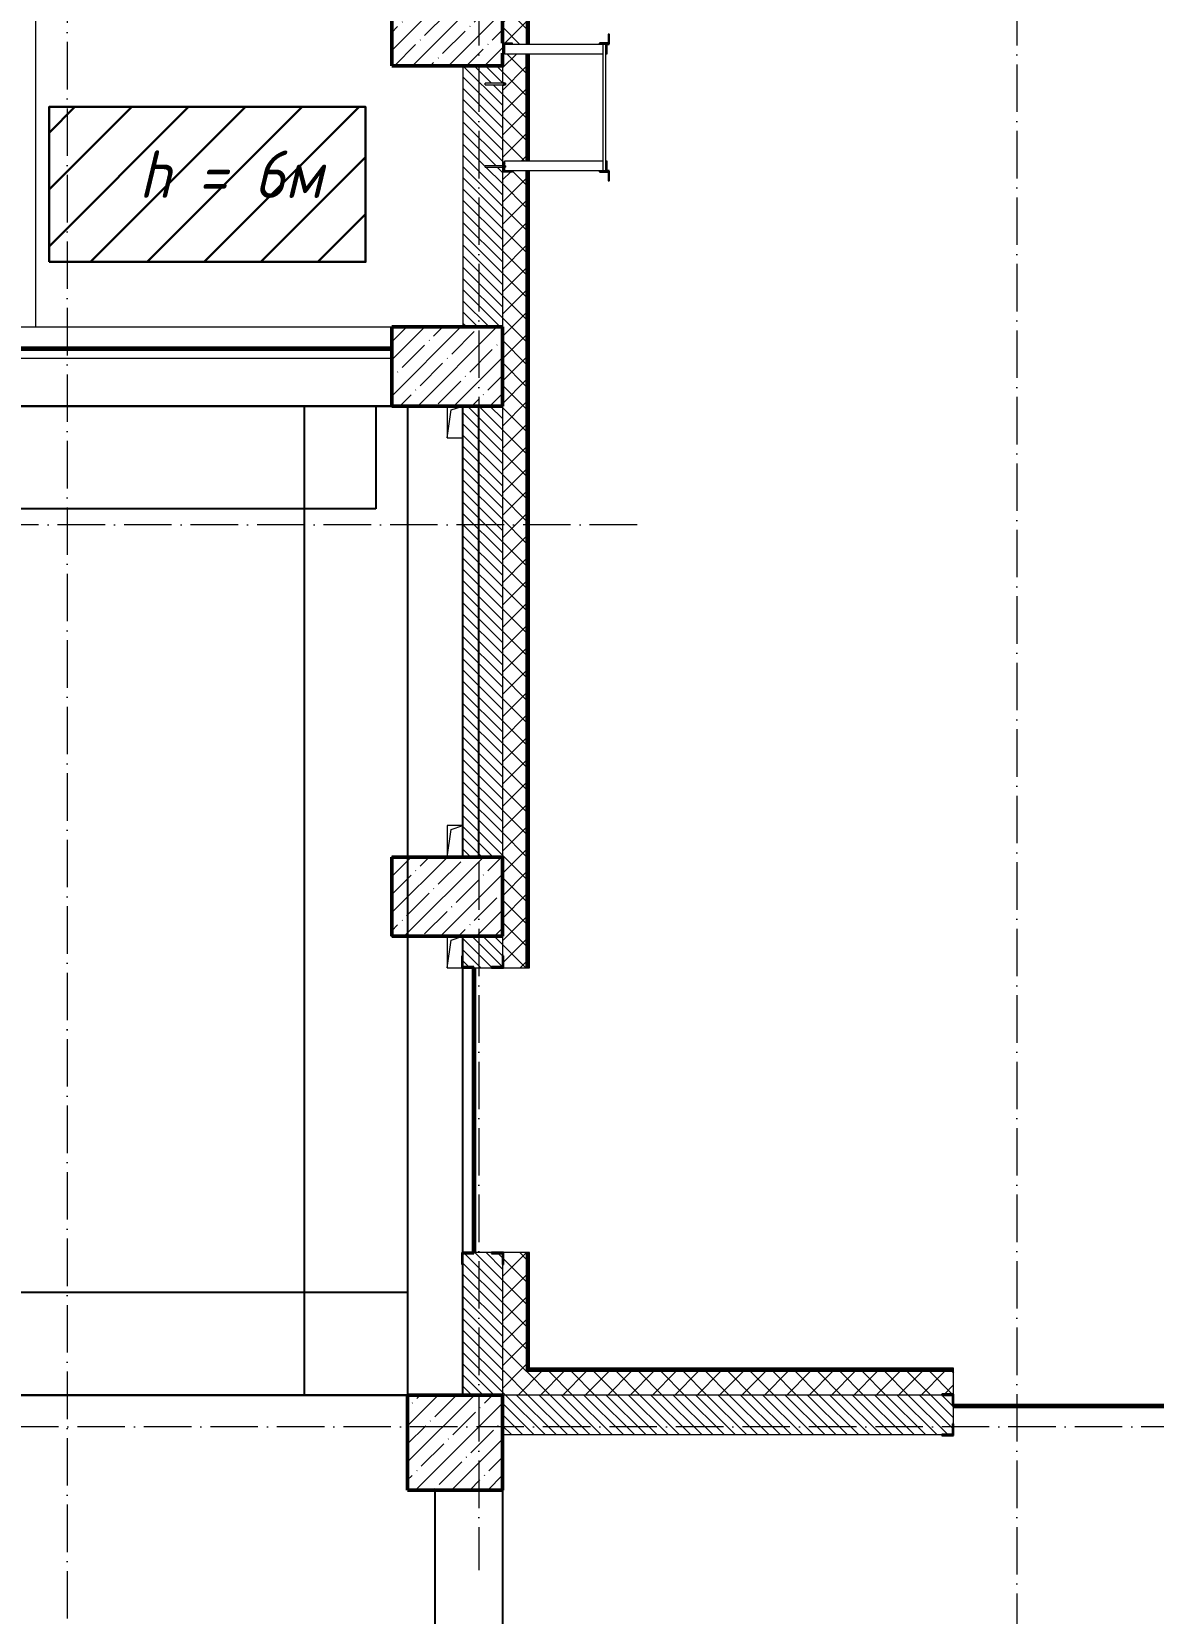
# Model space of a CAD drawing. Header units: millimetres. Extents: x -356862 to 418287, y 0 to 839748.
# Drawn here: x 5133 to 12221, y 525417 to 535413 of the extents above; entities that cross this region are included whole.
import ezdxf

# ---------------------------------------------------------------- set-up
doc = ezdxf.new("R2010")
doc.units = ezdxf.units.MM
doc.linetypes.add('50_200_ШТРИХ_1Т_ш5_п1_п1_', pattern=[700, 500, -100, 0, -100])
for name, color, linetype, lineweight in [('0) строит. леса', 20, 'Continuous', 30), ('11)Плитка подокон', 170, 'Continuous', 60), ('A-FLOR-____-OTLN', 7, 'Continuous', 9), ('A-GENM-____-MCUT', 7, 'Continuous', 25), ('A-GENM-____-OTLN', 7, 'Continuous', 9), ('A-GENM-____-OTLN-1', 7, 'Continuous', 25), ('A-WALL-____-MCUT', 7, 'Continuous', 13), ('A-WALL-____-MCUT-1', 7, 'Continuous', 9), ('A-WALL-____-PATT-1', 7, 'Continuous', 9), ('A-WALL-FNSH-MCUT-1', 7, 'Continuous', 9), ('I-WALL-____-OTLN', 7, 'Continuous', 9), ('S-COLS-____-MCUT', 7, 'Continuous', 50), ('S-COLS-____-OTLN', 7, 'Continuous', 9), ('S-GRID-____-OTLN-1', 7, '50_200_ШТРИХ_1Т_ш5_п1_п1_', 9)]:
    doc.layers.add(name, color=color, linetype=linetype, lineweight=lineweight)
doc.styles.add('ISOCPEUR_I', font='isocpeui.ttf', dxfattribs={"width": 0.9, "height": 2.5})
pattern_1 = [(45, (-15591.66, 459015.94), (-70.71068, 70.71068), []), (135, (-15591.66, 459015.94), (-70.71068, -70.71068), [])]
pattern_2 = [(135, (-15591.663, 459015.94), (-35.35534, -35.35534), [])]

# ---------------------------------------------------------------- blocks, each defined once
blk = doc.blocks.new('BSC_Колонна _Прямоугольная - 500х700-25279857-АР1_План отверстий 2 этажа в осях 1-64_Ю-ЯЯ')
at = {"layer": 'S-COLS-____-OTLN'}
h = blk.add_hatch(dxfattribs=at)
h.set_pattern_fill('FP_17', color=256, style=0, pattern_type=2)
h.set_pattern_definition([(315, (-76431.04, 23350), (114.04925, 114.04925), []), (315, (-76431.04, 23235.95), (114.04925, 114.04925), [201.613, -40.323, 3.353, -36.97])])
h.paths.add_polyline_path([(-250, -54.2), (-250, -350), (250, -350), (250, 350), (-250, 350)], flags=0)
at = {"layer": 'S-COLS-____-MCUT'}
for p, q in [((250, 350), (-250, 350)), ((-250, 350), (-250, -350)), ((250, -350), (250, 350)), ((-250, -350), (-170, -350)), ((-107, -350), (250, -350))]:
    blk.add_line(p, q, dxfattribs=at)
blk = doc.blocks.new('BSC_Колонна _Прямоугольная - 500х700-25976089-АР1_План отверстий 2 этажа в осях 1-64_Ю-ЯЯ')
at = {"layer": 'S-COLS-____-OTLN'}
h = blk.add_hatch(dxfattribs=at)
h.set_pattern_fill('FP_78', color=256, style=0, pattern_type=2)
h.set_pattern_definition([(315, (-74281.04, 23350), (114.04925, 114.04925), []), (315, (-74281.04, 23235.95), (114.04925, 114.04925), [201.613, -40.323, 3.353, -36.97])])
h.paths.add_polyline_path([(-250, -350), (250, -350), (250, 350), (-250, 350)], flags=0)
at = {"layer": 'S-COLS-____-MCUT'}
for p, q in [((250, 350), (-250, 350)), ((-250, 350), (-250, -350)), ((250, -350), (250, 350)), ((-250, -350), (250, -350))]:
    blk.add_line(p, q, dxfattribs=at)
blk = doc.blocks.new('BSC_Колонна _Прямоугольная - 500х700-V67-АР1_План отверстий 2 этажа в осях 1-64_Ю-ЯЯ')
at = {"layer": 'S-COLS-____-OTLN'}
h = blk.add_hatch(dxfattribs=at)
h.set_pattern_fill('FP_79', color=256, style=0, pattern_type=2)
h.set_pattern_definition([(315, (-70931.04, 23350), (114.04925, 114.04925), []), (315, (-70931.04, 23235.95), (114.04925, 114.04925), [201.613, -40.323, 3.353, -36.97])])
h.paths.add_polyline_path([(-250, -350), (250, -350), (250, 350), (-250, 350)], flags=0)
at = {"layer": 'S-COLS-____-MCUT'}
for p, q in [((250, 350), (-250, 350)), ((-250, 350), (-250, -350)), ((250, -350), (250, 350)), ((-250, -350), (250, -350))]:
    blk.add_line(p, q, dxfattribs=at)
blk = doc.blocks.new('BSC_Колонна _Прямоугольная - 600х600-V90-АР1_План отверстий 2 этажа в осях 1-64_Ю-ЯЯ')
at = {"layer": 'S-COLS-____-OTLN'}
h = blk.add_hatch(dxfattribs=at)
h.set_pattern_fill('FP_103', color=256, style=0, pattern_type=2)
h.set_pattern_definition([(45, (-23400, -67481.04), (-114.04925, 114.04925), []), (45, (-23285.95, -67481.04), (-114.04925, 114.04925), [201.613, -40.323, 3.353, -36.97])])
h.paths.add_polyline_path([(-300, -300), (300, -300), (300, 300), (-300, 300)], flags=0)
at = {"layer": 'S-COLS-____-MCUT'}
for p, q in [((300, 300), (-300, 300)), ((-300, 300), (-300, -300)), ((300, -300), (300, 300)), ((-300, -300), (300, -300))]:
    blk.add_line(p, q, dxfattribs=at)
blk = doc.blocks.new('Фахверк_СКБ_Уголок - 250_1500-27504248-АР1_План отверстий 2 этажа в осях 1-64_Ю-ЯЯ')
at = {"layer": 'A-GENM-____-MCUT'}
for p, q in [((200, 181), (125, 181)), ((125, 181), (125, 106)), ((125, 106), (131, 106)), ((131, 106), (131, 175)), ((131, 175), (200, 175)), ((200, 175), (200, 181)), ((131, -6), (125, -6)), ((125, -6), (125, -81)), ((125, -81), (200, -81)), ((131, -75), (131, -6)), ((200, -75), (131, -75)), ((200, -81), (200, -75))]:
    blk.add_line(p, q, dxfattribs=at)
blk = doc.blocks.new('Фахверк_СКБ_Уголок - 250_1500-27508688-АР1_План отверстий 2 этажа в осях 1-64_Ю-ЯЯ')
at = {"layer": 'A-GENM-____-MCUT'}
for p, q in [((200, 181), (125, 181)), ((125, 181), (125, 106)), ((125, 106), (131, 106)), ((131, 106), (131, 175)), ((131, 175), (200, 175)), ((200, 175), (200, 181)), ((131, -6), (125, -6)), ((125, -6), (125, -81)), ((125, -81), (200, -81)), ((131, -75), (131, -6)), ((200, -75), (131, -75)), ((200, -81), (200, -75))]:
    blk.add_line(p, q, dxfattribs=at)
blk = doc.blocks.new('AR_Отверстие прямоугольное _в плите_ - AR_Отверстие прямоугольное _в плите_-V174-АР1_План отверстий 2 этажа в осях 1-64_Ю-ЯЯ')
at = {"layer": 'A-GENM-____-OTLN'}
for p, q in [((-50, 100), (-50, -100)), ((-25, 75), (50, 100)), ((-50, -100), (-25, 75)), ((-50, -100), (44, -100))]:
    blk.add_line(p, q, dxfattribs=at)
blk = doc.blocks.new('AR_Отверстие прямоугольное _в плите_ - AR_Отверстие прямоугольное _в плите_-V169-АР1_План отверстий 2 этажа в осях 1-64_Ю-ЯЯ')
at = {"layer": 'A-GENM-____-OTLN'}
for p, q in [((50, 100), (-50, 100)), ((-50, 100), (-50, -100)), ((-25, 75), (50, 100)), ((-50, -100), (-25, 75))]:
    blk.add_line(p, q, dxfattribs=at)
blk = doc.blocks.new('AR_Отверстие прямоугольное _в плите_ - AR_Отверстие прямоугольное _в плите_-V168-АР1_План отверстий 2 этажа в осях 1-64_Ю-ЯЯ')
at = {"layer": 'A-GENM-____-OTLN'}
for p, q in [((-50, 100), (-50, -100)), ((-25, 75), (50, 100)), ((-50, -100), (-25, 75)), ((-50, -100), (50, -100))]:
    blk.add_line(p, q, dxfattribs=at)
blk = doc.blocks.new('ЛМ_Уголок_ГОСТ 8509-93 - L 63х63x6-29176215-АР1_План отверстий 2 этажа в осях 1-64_Ю-ЯЯ')
at = {"layer": 'A-GENM-____-MCUT'}
for p, q in [((24375, 76381), (24369, 76381)), ((24369, 76381), (24369, 76324)), ((24375, 76318), (24375, 76381)), ((24369, 76324), (24312, 76324)), ((24312, 76324), (24312, 76318)), ((24360, 76318), (24375, 76318))]:
    blk.add_line(p, q, dxfattribs=at)
blk = doc.blocks.new('ЛМ_Уголок_ГОСТ 8509-93 - L 63х63x6-29176216-АР1_План отверстий 2 этажа в осях 1-64_Ю-ЯЯ')
at = {"layer": 'A-GENM-____-MCUT'}
for p, q in [((24312, 75518), (24312, 75512)), ((24312, 75512), (24369, 75512)), ((24375, 75518), (24360, 75518)), ((24369, 75512), (24369, 75455)), ((24375, 75455), (24375, 75518)), ((24369, 75455), (24375, 75455))]:
    blk.add_line(p, q, dxfattribs=at)
blk = doc.blocks.new('Анкер клиновой - Анкер клиновой МКТ V-A 10-10-15_115-14811140-АР1_План отверстий 2 этажа в осях 1-64_Ю-ЯЯ')
at = {"layer": 'A-GENM-____-OTLN'}
for p, q in [((23706, 76071), (23591, 76071)), ((23591, 76061), (23591, 76071)), ((23710, 76074), (23706, 76074)), ((23706, 76058), (23706, 76074)), ((23706, 76074), (23706, 76071.7)), ((23710, 76071.7), (23710, 76074)), ((23710, 76074), (23710, 76058)), ((23720, 76071), (23710, 76071)), ((23720, 76071), (23720, 76061)), ((23591, 76061), (23706, 76061)), ((23706, 76060.4), (23706, 76058)), ((23706, 76058), (23710, 76058)), ((23710, 76061), (23720, 76061)), ((23710, 76058), (23710, 76060.4))]:
    blk.add_line(p, q, dxfattribs=at)
blk = doc.blocks.new('Анкер клиновой - Анкер клиновой МКТ V-A 10-10-15_115-V201-АР1_План отверстий 2 этажа в осях 1-64_Ю-ЯЯ')
at = {"layer": 'A-GENM-____-OTLN'}
for p, q in [((23700, 75550), (23591, 75550)), ((23591, 75540), (23591, 75550)), ((23591, 75540), (23700, 75540)), ((23710, 75553), (23706, 75553)), ((23706, 75537), (23710, 75537)), ((23710, 75550.7), (23710, 75553)), ((23710, 75553), (23710, 75537)), ((23720, 75550), (23710, 75550)), ((23710, 75540), (23720, 75540)), ((23710, 75537), (23710, 75539.4)), ((23720, 75550), (23720, 75540))]:
    blk.add_line(p, q, dxfattribs=at)
blk = doc.blocks.new('ЛМ_Арматурный стержень_ГОСТ 5781-82 - Ø 18 А240-29172526-АР1_План отверстий 2 этажа в осях 1-64_Ю-ЯЯ')
at = {"layer": 'A-GENM-____-OTLN'}
for p, q in [((24334, 76318), (24334, 75518)), ((24334, 76318), (24343, 76318)), ((24343, 76318), (24352, 76318)), ((24352, 75518), (24352, 76318)), ((24343, 75518), (24334, 75518)), ((24352, 75518), (24343, 75518))]:
    blk.add_line(p, q, dxfattribs=at)
blk = doc.blocks.new('ЛМ_Уголок_ГОСТ 8509-93 - L 63х63x6-29171483-АР1_План отверстий 2 этажа в осях 1-64_Ю-ЯЯ')
at = {"layer": 'A-GENM-____-OTLN'}
for p, q in [((23700, 76324), (23700, 76261)), ((23763, 76324), (23700, 76324)), ((23706, 76261), (23706, 76318)), ((23706, 76318), (23763, 76318)), ((23763, 76318), (23763, 76324)), ((23700, 76261), (23706, 76261))]:
    blk.add_line(p, q, dxfattribs=at)
blk = doc.blocks.new('ЛМ_Уголок_ГОСТ 8509-93 - L 63х63x6-29171484-АР1_План отверстий 2 этажа в осях 1-64_Ю-ЯЯ')
at = {"layer": 'A-GENM-____-OTLN'}
for p, q in [((23706, 75575), (23700, 75575)), ((23700, 75575), (23700, 75512)), ((23706, 75518), (23706, 75575)), ((23700, 75512), (23763, 75512)), ((23763, 75518), (23706, 75518)), ((23763, 75512), (23763, 75518))]:
    blk.add_line(p, q, dxfattribs=at)
blk = doc.blocks.new('ЛМ_Уголок_ГОСТ 8509-93 - L 63х63x6-30750527-АР1_План отверстий 2 этажа в осях 1-64_Ю-ЯЯ')
at = {"layer": 'A-GENM-____-OTLN'}
for p, q in [((0, 45.2), (0, -17.8)), ((619, 45.2), (0, 45.2)), ((645, 45.2), (637, 45.2)), ((645, -17.8), (645, 45.2)), ((48, -17.8), (619, -17.8)), ((637, -17.8), (645, -17.8))]:
    blk.add_line(p, q, dxfattribs=at)
blk = doc.blocks.new('ЛМ_Уголок_ГОСТ 8509-93 - L 63х63x6-30750528-АР1_План отверстий 2 этажа в осях 1-64_Ю-ЯЯ')
at = {"layer": 'A-GENM-____-OTLN'}
for p, q in [((0, 17.8), (0, -4.4)), ((619, 17.8), (48, 17.8)), ((645, 17.8), (637, 17.8)), ((645, -45.2), (645, 17.8)), ((0, -14), (0, -45.2)), ((0, -45.2), (619, -45.2)), ((637, -45.2), (645, -45.2))]:
    blk.add_line(p, q, dxfattribs=at)
blk = doc.blocks.new('2этаж')
at = {"layer": 'S-GRID-____-OTLN-1', "color": 251, "ltscale": 0.6, "true_color": 0x636466}
for p, q in [((7958.3, 549908.8), (7958.3, 525691.4)), ((11358.3, 549908.8), (11358.3, 511907.5)), ((5358.3, 549630.9), (5358.3, 511907.5)), ((8958.3, 532297), (-20260.4, 532297)), ((88482.7, 526597), (-20260.4, 526597))]:
    blk.add_line(p, q, dxfattribs=at)

msp = doc.modelspace()

# ---------------------------------------------------------------- hatches: boundary and pattern name
at = {"layer": '0) строит. леса'}
h = msp.add_hatch(dxfattribs=at)
h.set_pattern_fill('ANSI31', color=256, scale=80)
h.set_pattern_definition([(45, (5683.5, 679976.1), (-179.60512, 179.60512), [])])
h.paths.add_polyline_path([(5243.2813, 533957.6101), (7243.2813, 533957.6101), (7243.2813, 534937.6101), (5243.2813, 534937.6101)])
at = {"layer": 'A-WALL-____-PATT-1'}
h = msp.add_hatch(dxfattribs=at)
h.set_pattern_fill('FP_1', color=256, style=0, pattern_type=2)
h.set_pattern_definition(pattern_1)
h.paths.add_polyline_path([(8108.3366, 526946.983), (8258.3366, 526946.983), (8258.3366, 527696.983), (8114.3366, 527696.983), (8114.3366, 527621.983), (8108.3366, 527621.983), (8108.3366, 527541.4193)], flags=0)
h.paths.add_polyline_path([(8258.3366, 529496.983), (8258.3366, 534533.983), (8171.3366, 534533.983), (8171.3366, 534527.983), (8108.3366, 534527.983), (8108.3366, 529571.983), (8114.3366, 529571.983), (8114.3366, 529496.983), (8254.4145, 529496.983)], flags=0)
h.paths.add_polyline_path([(8114.3366, 534533.983), (8123.3366, 534533.983), (8123.3366, 534555.983), (8114.3366, 534555.3261)], flags=0)
h.paths.add_polyline_path([(8118.3366, 534565.983), (8123.3366, 534566.6398), (8124.1261, 534596.983), (8258.3366, 534596.983), (8258.3366, 535270.983), (8123.3366, 535270.983), (8123.3366, 535333.983), (8114.3366, 535333.983), (8114.3366, 535276.983), (8108.3366, 535276.983), (8108.3366, 535086.983), (8128.3366, 535086.3131), (8128.3366, 535076.983), (8108.3366, 535076.3261), (8108.3366, 534590.983), (8114.3366, 534590.983), (8114.3366, 534566.6398), (8118.3366, 534566.6398)], flags=0)
h.paths.add_polyline_path([(8171.3366, 535333.983), (8258.3366, 535333.983), (8258.3366, 544696.983), (8108.3366, 544696.983), (8108.3366, 535339.983), (8171.3366, 535339.983)], flags=0)
h = msp.add_hatch(dxfattribs=at)
h.set_pattern_fill('FP_6', color=256, style=0, pattern_type=2)
h.set_pattern_definition(pattern_2)
h.paths.add_polyline_path([(8108.3366, 533546.983), (8108.3366, 534555.983), (7999.3366, 534556.6528), (7999.3366, 534565.983), (8108.3366, 534565.983), (8108.3366, 535076.983), (7999.3366, 535077.6528), (7999.3366, 535086.983), (8108.3366, 535086.983), (8108.3366, 535196.983), (7858.3366, 535196.983), (7858.3366, 533546.983)], flags=0)
h = msp.add_hatch(dxfattribs=at)
h.set_pattern_fill('FP_6', color=256, style=0, pattern_type=2)
h.set_pattern_definition(pattern_2)
h.paths.add_polyline_path([(8108.3366, 530196.983), (8108.3366, 533046.983), (7858.3366, 533046.983), (7858.3366, 530196.983)], flags=0)
h = msp.add_hatch(dxfattribs=at)
h.set_pattern_fill('FP_6', color=256, style=0, pattern_type=2)
h.set_pattern_definition(pattern_2)
h.paths.add_polyline_path([(7858.3366, 526796.983), (8108.3366, 526796.983), (8108.3366, 527690.983), (8039.3366, 527690.983), (8039.3366, 527696.983), (7927.3366, 527696.983), (7927.3366, 527690.983), (7858.3366, 527690.983), (7858.3366, 527541.4193)], flags=0)
h.paths.add_polyline_path([(8039.3366, 529496.983), (8039.3366, 529502.983), (8108.3366, 529502.983), (8108.3366, 529696.983), (7858.3366, 529696.983), (7858.3366, 529502.983), (7927.3366, 529502.983), (7927.3366, 529496.983)], flags=0)
h = msp.add_hatch(dxfattribs=at)
h.set_pattern_fill('FP_1', color=256, style=0, pattern_type=2)
h.set_pattern_definition(pattern_1)
h.paths.add_polyline_path([(29608.3366, 526796.983), (29623.3366, 526796.983), (29623.3366, 526946.983), (28758.3366, 526946.983), (28758.3366, 526796.983), (29464.4225, 526796.983)], flags=0)
h.paths.add_polyline_path([(25929.4212, 526796.983), (26958.3366, 526796.983), (26958.3366, 526946.983), (25558.3366, 526946.983), (25558.3366, 526802.983), (25633.3366, 526802.983), (25633.3366, 526796.983)], flags=0)
h.paths.add_polyline_path([(23658.3366, 526796.983), (23683.3366, 526796.983), (23683.3366, 526802.983), (23758.3366, 526802.983), (23758.3366, 526946.983), (22358.3366, 526946.983), (22358.3366, 526802.983), (22433.3366, 526802.983), (22433.3366, 526796.983), (23278.1702, 526796.983)], flags=0)
h.paths.add_polyline_path([(19743.1689, 526796.983), (20483.3366, 526796.983), (20483.3366, 526802.983), (20558.3366, 526802.983), (20558.3366, 526946.983), (19158.3366, 526946.983), (19158.3366, 526802.983), (19233.3366, 526802.983), (19233.3366, 526796.983)], flags=0)
h.paths.add_polyline_path([(17283.3366, 526796.983), (17283.3366, 526802.983), (17358.3366, 526802.983), (17358.3366, 526946.983), (15958.3366, 526946.983), (15958.3366, 526802.983), (16033.3366, 526802.983), (16033.3366, 526796.983), (17091.9179, 526796.983)], flags=0)
h.paths.add_polyline_path([(14083.3366, 526796.983), (14083.3366, 526802.983), (14158.3366, 526802.983), (14158.3366, 526946.983), (12758.3366, 526946.983), (12758.3366, 526802.983), (12833.3366, 526802.983), (12833.3366, 526796.983), (13658.3366, 526796.983)], flags=0)
h.paths.add_polyline_path([(10883.3366, 526796.983), (10883.3366, 526802.983), (10958.3366, 526802.983), (10958.3366, 526946.983), (8108.3366, 526946.983), (8108.3366, 526796.983), (9138.1649, 526796.983)], flags=0)
h = msp.add_hatch(dxfattribs=at)
h.set_pattern_fill('FP_6', color=256, style=0, pattern_type=2)
h.set_pattern_definition(pattern_2)
h.paths.add_polyline_path([(12833.3366, 526546.983), (13058.3366, 526546.983), (13058.3366, 526796.983), (12764.3366, 526796.983), (12764.3366, 526727.983), (12758.3366, 526727.983), (12758.3366, 526615.983), (12764.3366, 526615.983), (12764.3366, 526546.983)], flags=0)
h.paths.add_polyline_path([(10905.6655, 526546.983), (10952.3366, 526546.983), (10952.3366, 526615.983), (10958.3366, 526615.983), (10958.3366, 526727.983), (10952.3366, 526727.983), (10952.3366, 526796.983), (8108.3366, 526796.983), (8108.3366, 526546.983), (10883.3366, 526546.983)], flags=0)

# ---------------------------------------------------------------- linework, layer by layer
for points in [[(7858.3366, 533046.983), (7408.3366, 533046.983), (7408.3366, 533546.983)], [(-3491.6634, 533046.983), (-7991.6634, 533046.983), (-7991.6634, 526796.983), (7508.3366, 526796.983), (7858.3366, 526796.983), (7858.3366, 529696.983), (7408.3366, 529696.983), (7408.3366, 530196.983), (7858.3366, 530196.983), (7858.3366, 533046.983), (2608.3366, 533046.983)], [(7958.3366, 530196.983), (7958.3366, 533046.983)], [(7858.3366, 529696.983), (7408.3366, 529696.983), (7408.3366, 530196.983), (7858.3366, 530196.983)], [(7508.3366, 526196.983), (7508.3366, 526796.983), (7508.3366, 526796.983)]]:
    msp.add_lwpolyline(points)
for points in [[(7308.3366, 532396.983), (-8191.6634, 532396.983), (-8191.6634, 533046.983), (7308.3366, 533046.983)], [(7508.3366, 526796.983), (6858.3366, 526796.983), (6858.3366, 533046.983), (7508.3366, 533046.983)], [(7508.3366, 526796.983), (-7991.6634, 526796.983), (-7991.6634, 527446.983), (7508.3366, 527446.983)], [(7682.6926, 526196.983), (8108.3366, 526196.983), (8108.3366, 522196.983), (7682.6926, 522196.983)]]:
    msp.add_lwpolyline(points, close=True)
at = {"layer": '0) строит. леса'}
msp.add_lwpolyline([(5243.2813, 533957.6101), (7243.2813, 533957.6101), (7243.2813, 534937.6101), (5243.2813, 534937.6101)], close=True, dxfattribs=at)
at = {"layer": '11)Плитка подокон'}
msp.add_lwpolyline([(2608.3366, 533411.4212), (7408.3366, 533411.4212)], dxfattribs=at)
at = {"layer": '11)Плитка подокон', "color": 3}
for points in [[(7927.3366, 529496.983), (7927.3366, 527696.983)], [(10958.3366, 526727.983), (12764.3366, 526727.983)]]:
    msp.add_lwpolyline(points, dxfattribs=at)
at = {"layer": 'A-FLOR-____-OTLN'}
msp.add_line((5158.3366, 535496.983), (5158.3366, 533546.983), dxfattribs=at)
at = {"layer": 'A-WALL-____-MCUT'}
for p, q in [((7858.3366, 535196.983), (7858.3366, 533546.983)), ((8108.3366, 535196.983), (8108.3366, 535086.8126)), ((8108.3366, 535077.1533), (8108.3366, 534590.983)), ((8108.3366, 534527.983), (8108.3366, 533546.983)), ((7858.3366, 533046.983), (7858.3366, 530196.983)), ((8108.3366, 533046.983), (8108.3366, 530196.983)), ((7858.3366, 529696.983), (7858.3366, 529571.983)), ((8108.3366, 529696.983), (8108.3366, 529571.983)), ((7927.3366, 529496.983), (8039.3366, 529496.983)), ((8039.3366, 527696.983), (7927.3366, 527696.983)), ((7858.3366, 527621.983), (7858.3366, 526796.983)), ((8108.3366, 527621.983), (8108.3366, 526796.983)), ((10883.3366, 526796.983), (8108.3366, 526796.983)), ((10958.3366, 526615.983), (10958.3366, 526727.983)), ((8108.3366, 526546.983), (10883.3366, 526546.983))]:
    msp.add_line(p, q, dxfattribs=at)
at = {"layer": 'A-WALL-____-MCUT-1'}
for p, q in [((8264.3366, 535333.983), (8264.3366, 544945.983)), ((8270.3366, 535333.983), (8270.3366, 544945.983)), ((8258.3366, 534596.983), (8258.3366, 535270.983)), ((8264.3366, 534596.983), (8264.3366, 535270.983)), ((8270.3366, 534596.983), (8270.3366, 535270.983)), ((8258.3366, 529496.983), (8258.3366, 534533.983)), ((8264.3366, 529496.983), (8264.3366, 534533.983)), ((8270.3366, 529496.983), (8270.3366, 534533.983)), ((8114.3366, 529496.983), (8258.3366, 529496.983)), ((8258.3366, 527696.983), (8114.3366, 527696.983)), ((8258.3366, 527696.983), (8258.3366, 526946.983)), ((8264.3366, 526946.983), (8264.3366, 527696.983)), ((8270.3366, 526946.983), (8270.3366, 527696.983)), ((10958.3366, 526958.983), (8258.3366, 526958.983)), ((10958.3366, 526952.983), (8258.3366, 526952.983)), ((8258.3366, 526946.983), (10958.3366, 526946.983)), ((10958.3366, 526802.983), (10958.3366, 526946.983))]:
    msp.add_line(p, q, dxfattribs=at)
at = {"layer": 'A-WALL-FNSH-MCUT-1'}
for p, q in [((8258.3366, 544945.983), (8258.3366, 535333.983)), ((8278.3366, 535333.983), (8278.3366, 544309.983)), ((8278.3366, 534596.983), (8278.3366, 535270.983)), ((8278.3366, 529496.983), (8278.3366, 534533.983)), ((8258.3366, 529496.983), (8278.3366, 529496.983)), ((8278.3366, 527696.983), (8258.3366, 527696.983)), ((8278.3366, 526946.983), (8278.3366, 527696.983)), ((10958.3366, 526966.983), (8258.3366, 526966.983)), ((10958.3366, 526946.983), (10958.3366, 526966.983))]:
    msp.add_line(p, q, dxfattribs=at)
at = {"layer": 'I-WALL-____-OTLN'}
for p, q in [((2608.3366, 533546.983), (7408.3366, 533546.983)), ((7408.3366, 533346.983), (2608.3366, 533346.983))]:
    msp.add_line(p, q, dxfattribs=at)
at = {"layer": 'S-GRID-____-OTLN-1', "color": 251, "ltscale": 0.6, "true_color": 0x636466}
for p, q in [((7958.3366, 549908.7924), (7958.3366, 525691.4247)), ((7958.3366, 549908.7924), (7958.3366, 525691.4247)), ((11358.3366, 549908.7924), (11358.3366, 511907.5288)), ((11358.3366, 549908.7924), (11358.3366, 511907.5288)), ((5358.3366, 549630.8584), (5358.3366, 511907.5288)), ((5358.3366, 549630.8584), (5358.3366, 511907.5288)), ((8958.3366, 532296.983), (-20260.4336, 532296.983)), ((8958.3366, 532296.983), (-20260.4336, 532296.983)), ((88482.7432, 526596.983), (-20260.4336, 526596.983)), ((88482.7432, 526596.983), (-20260.4336, 526596.983))]:
    msp.add_line(p, q, dxfattribs=at)

# ---------------------------------------------------------------- block references
at = {"color": 18, "true_color": 0x000000}
msp.add_blockref('2этаж', (0, 0), dxfattribs=at)
at = {"layer": 'A-GENM-____-OTLN'}
for name, p in [('ЛМ_Уголок_ГОСТ 8509-93 - L 63х63x6-29176215-АР1_План отверстий 2 этажа в осях 1-64_Ю-ЯЯ', (-15591.6634, 459015.941)), ('ЛМ_Уголок_ГОСТ 8509-93 - L 63х63x6-29171483-АР1_План отверстий 2 этажа в осях 1-64_Ю-ЯЯ', (-15591.6634, 459015.941)), ('ЛМ_Арматурный стержень_ГОСТ 5781-82 - Ø 18 А240-29172526-АР1_План отверстий 2 этажа в осях 1-64_Ю-ЯЯ', (-15591.6634, 459015.941)), ('Анкер клиновой - Анкер клиновой МКТ V-A 10-10-15_115-14811140-АР1_План отверстий 2 этажа в осях 1-64_Ю-ЯЯ', (-15591.6634, 459015.941)), ('Анкер клиновой - Анкер клиновой МКТ V-A 10-10-15_115-V201-АР1_План отверстий 2 этажа в осях 1-64_Ю-ЯЯ', (-15591.6634, 459015.941)), ('ЛМ_Уголок_ГОСТ 8509-93 - L 63х63x6-29171484-АР1_План отверстий 2 этажа в осях 1-64_Ю-ЯЯ', (-15591.6634, 459015.941)), ('ЛМ_Уголок_ГОСТ 8509-93 - L 63х63x6-29176216-АР1_План отверстий 2 этажа в осях 1-64_Ю-ЯЯ', (-15591.6634, 459015.941)), ('AR_Отверстие прямоугольное _в плите_ - AR_Отверстие прямоугольное _в плите_-V168-АР1_План отверстий 2 этажа в осях 1-64_Ю-ЯЯ', (7808.3366, 532946.983)), ('AR_Отверстие прямоугольное _в плите_ - AR_Отверстие прямоугольное _в плите_-V169-АР1_План отверстий 2 этажа в осях 1-64_Ю-ЯЯ', (7808.3366, 530296.983)), ('AR_Отверстие прямоугольное _в плите_ - AR_Отверстие прямоугольное _в плите_-V174-АР1_План отверстий 2 этажа в осях 1-64_Ю-ЯЯ', (7808.3366, 529596.983))]:
    msp.add_blockref(name, p, dxfattribs=at)
at = {"layer": 'A-GENM-____-OTLN', "extrusion": (0, 0, -1), "rotation": 180}
for name, p in [('ЛМ_Уголок_ГОСТ 8509-93 - L 63х63x6-30750527-АР1_План отверстий 2 этажа в осях 1-64_Ю-ЯЯ', (-8123.3366, 535316.183)), ('ЛМ_Уголок_ГОСТ 8509-93 - L 63х63x6-30750528-АР1_План отверстий 2 этажа в осях 1-64_Ю-ЯЯ', (-8123.3366, 534551.783))]:
    msp.add_blockref(name, p, dxfattribs=at)
at = {"layer": 'A-GENM-____-OTLN-1'}
for name, p, rotation in [('Фахверк_СКБ_Уголок - 250_1500-27504248-АР1_План отверстий 2 этажа в осях 1-64_Ю-ЯЯ', (8033.3366, 529371.983), 89.99999999999991), ('Фахверк_СКБ_Уголок - 250_1500-27504248-АР1_План отверстий 2 этажа в осях 1-64_Ю-ЯЯ', (7933.3366, 527821.983), 269.9999999999999), ('Фахверк_СКБ_Уголок - 250_1500-27508688-АР1_План отверстий 2 этажа в осях 1-64_Ю-ЯЯ', (11083.3366, 526721.983), 180)]:
    msp.add_blockref(name, p, dxfattribs=dict(at, rotation=rotation))
at = {"layer": 'S-COLS-____-OTLN', "rotation": 89.9999999999999}
for name, p in [('BSC_Колонна _Прямоугольная - 500х700-25279857-АР1_План отверстий 2 этажа в осях 1-64_Ю-ЯЯ', (7758.3366, 535446.983)), ('BSC_Колонна _Прямоугольная - 500х700-25976089-АР1_План отверстий 2 этажа в осях 1-64_Ю-ЯЯ', (7758.3366, 533296.983)), ('BSC_Колонна _Прямоугольная - 500х700-V67-АР1_План отверстий 2 этажа в осях 1-64_Ю-ЯЯ', (7758.3366, 529946.983))]:
    msp.add_blockref(name, p, dxfattribs=at)
at = {"layer": 'S-COLS-____-OTLN'}
msp.add_blockref('BSC_Колонна _Прямоугольная - 600х600-V90-АР1_План отверстий 2 этажа в осях 1-64_Ю-ЯЯ', (7808.3366, 526496.983), dxfattribs=at)

# ---------------------------------------------------------------- texts
at = {"color": 1, "insert": (6392.1982, 534361.983), "char_height": 300, "width": 2817.723091, "attachment_point": 8, "line_spacing_factor": 1.139951, "style": 'ISOCPEUR_I'}
msp.add_mtext('\\pxqc,t8.46667,16.93333,25.4,33.86667,42.33333,50.8,59.26667,67.73333,76.2,84.66667,93.13333,101.6,110.06667,118.53333,127,135.46667,143.93333,152.4,160.86667,169.33333,177.8,186.26667,194.73333,203.2,211.66667,220.13333,228.6,237.06667,245.53333,254,262.46667,270.93333;h = 6м', dxfattribs=at)

doc.saveas('drawing.dxf')
